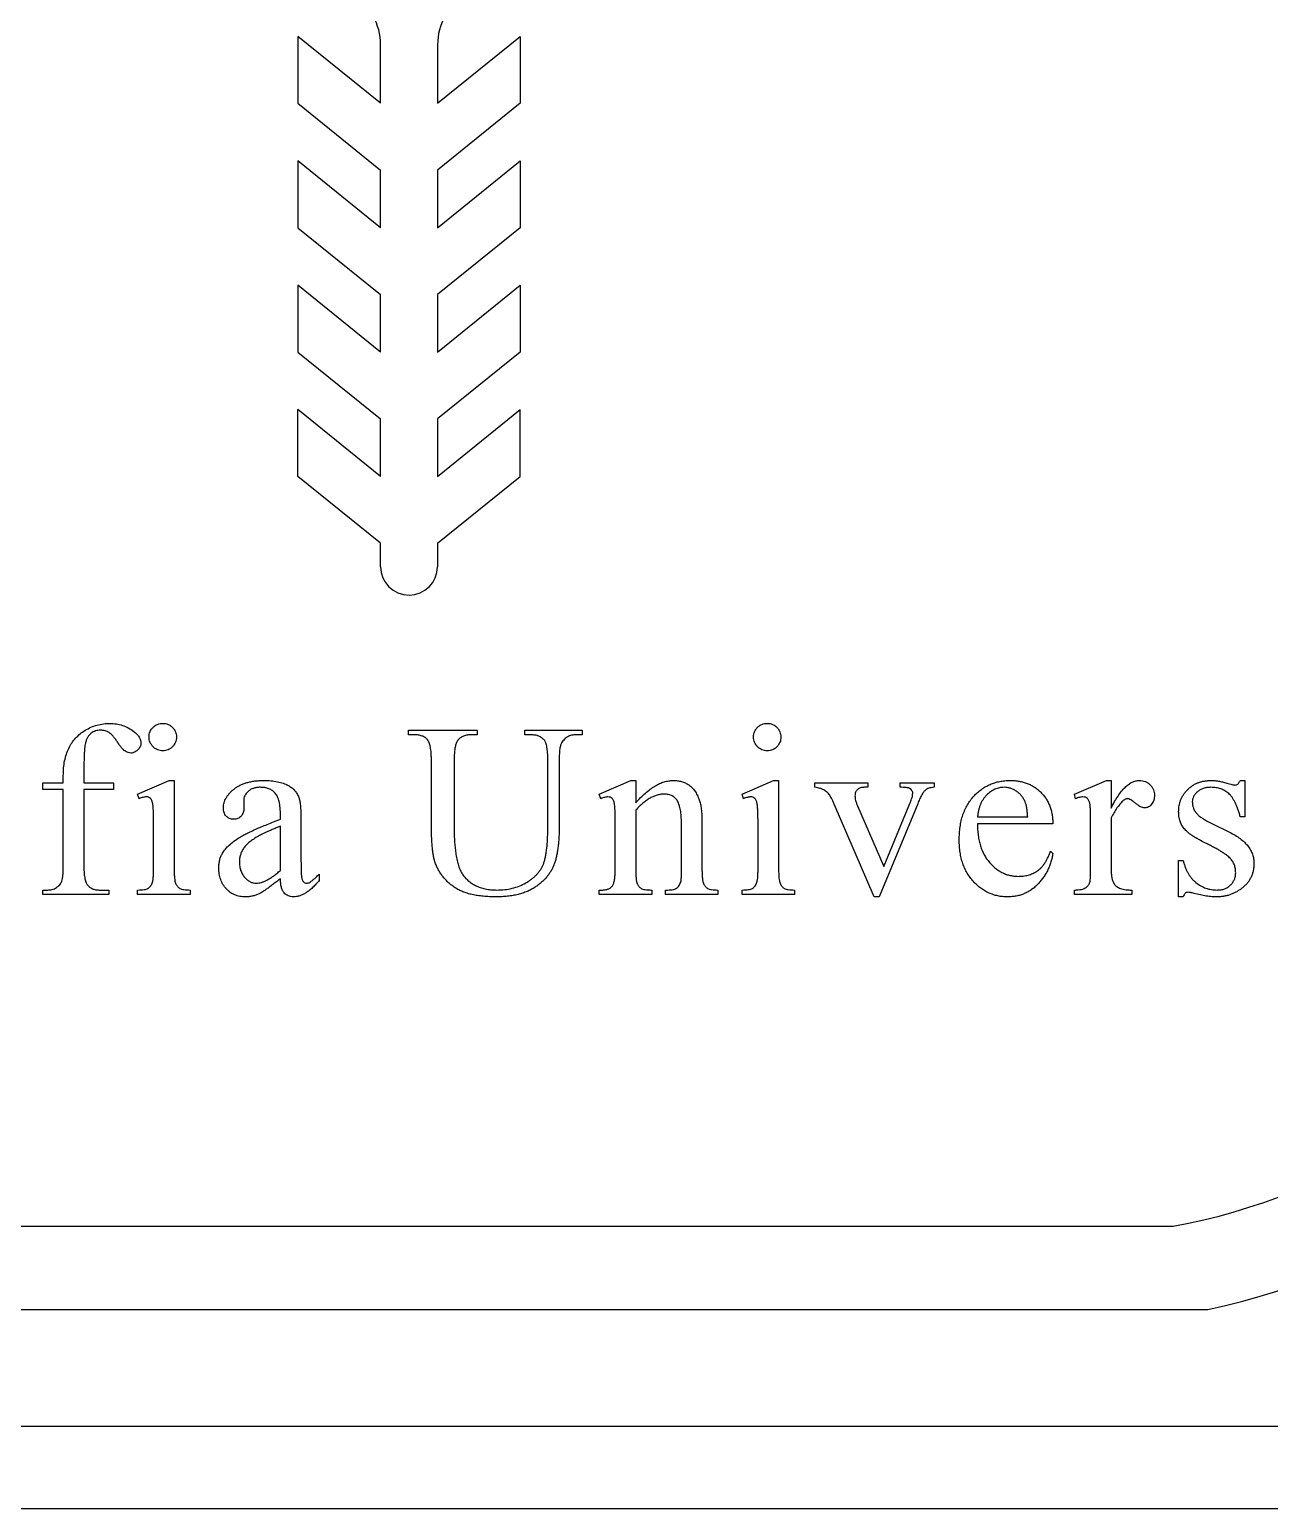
# Model space of a CAD drawing. Header units: millimetres. Extents: x -130 to 450, y -100 to 100.
# Drawn here: x -57.3 to 18.2, y -100 to -10 of the extents above; entities that cross this region are included whole.
import ezdxf

# ---------------------------------------------------------------- set-up
doc = ezdxf.new("R2010")
doc.units = ezdxf.units.MM

msp = doc.modelspace()

# ---------------------------------------------------------------- linework, layer by layer
at = {"color": 7, "linetype": 'Continuous', "lineweight": 25}
for p, q in [((-35.902, -14.509), (-40.94, -10.439)), ((-40.94, -10.439), (-40.94, -14.507)), ((-32.437, -14.509), (-27.4, -10.439)), ((-27.4, -10.439), (-27.4, -14.507)), ((-35.902, -14.509), (-35.902, -10.944)), ((-32.437, -10.944), (-32.437, -14.509)), ((-40.94, -14.507), (-35.902, -18.577)), ((-27.4, -14.507), (-32.437, -18.577)), ((-35.902, -22.077), (-40.94, -18.007)), ((-40.94, -18.007), (-40.94, -22.076)), ((-35.902, -22.077), (-35.902, -18.577)), ((-32.437, -22.077), (-27.4, -18.007)), ((-32.437, -18.577), (-32.437, -22.077)), ((-27.4, -18.007), (-27.4, -22.076)), ((-40.94, -22.076), (-35.902, -26.145)), ((-27.4, -22.076), (-32.437, -26.145)), ((-35.902, -29.645), (-40.94, -25.576)), ((-40.94, -25.576), (-40.94, -29.644)), ((-32.437, -29.645), (-27.4, -25.576)), ((-27.4, -25.576), (-27.4, -29.644)), ((-35.902, -29.645), (-35.902, -26.145)), ((-32.437, -26.145), (-32.437, -29.645)), ((-40.94, -29.644), (-35.902, -33.713)), ((-27.4, -29.644), (-32.437, -33.713)), ((-35.902, -37.213), (-40.94, -33.144)), ((-40.94, -37.212), (-40.94, -33.144)), ((-32.437, -37.213), (-27.4, -33.144)), ((-27.4, -37.212), (-27.4, -33.144)), ((-35.902, -37.213), (-35.902, -33.713)), ((-32.437, -33.713), (-32.437, -37.213)), ((-35.902, -41.281), (-40.94, -37.212)), ((-32.437, -41.281), (-27.4, -37.212)), ((-35.902, -42.703), (-35.902, -41.281)), ((-32.437, -41.281), (-32.437, -42.703)), ((-34.2, -52.653), (-30.034, -52.653)), ((-34.2, -52.931), (-34.2, -52.653)), ((-33.84, -52.931), (-34.2, -52.931)), ((-30.034, -52.931), (-30.4, -52.931)), ((-30.034, -52.653), (-30.034, -52.931)), ((-27.117, -52.653), (-23.645, -52.653)), ((-27.117, -52.931), (-27.117, -52.653)), ((-26.755, -52.931), (-27.117, -52.931)), ((-23.645, -52.931), (-24.007, -52.931)), ((-23.645, -52.653), (-23.645, -52.931)), ((-32.811, -58.306), (-32.811, -54.458)), ((-31.423, -54.458), (-31.423, -58.864)), ((-25.728, -58.551), (-25.728, -54.458)), ((-25.034, -54.458), (-25.034, -58.48)), ((-55.214, -55.847), (-55.214, -55.418)), ((-53.964, -55.359), (-53.964, -55.847)), ((-50.69, -56.542), (-48.773, -55.708)), ((-48.773, -55.708), (-48.467, -55.708)), ((-48.467, -55.708), (-48.467, -61.125)), ((-22.593, -56.542), (-20.67, -55.708)), ((-20.67, -55.708), (-20.371, -55.708)), ((-20.371, -55.708), (-20.371, -57.071)), ((-13.902, -56.542), (-11.986, -55.708)), ((-11.986, -55.708), (-11.68, -55.708)), ((-11.68, -55.708), (-11.68, -61.125)), ((6.337, -56.542), (8.267, -55.708)), ((8.267, -55.708), (8.56, -55.708)), ((8.56, -55.708), (8.56, -57.39)), ((16.417, -55.708), (16.695, -55.708)), ((16.695, -55.708), (16.695, -57.931)), ((-56.464, -55.847), (-55.214, -55.847)), ((-56.464, -56.264), (-56.464, -55.847)), ((-55.214, -56.264), (-56.464, -56.264)), ((-55.214, -60.847), (-55.214, -56.264)), ((-53.964, -55.847), (-52.158, -55.847)), ((-53.964, -56.264), (-53.964, -60.847)), ((-52.158, -56.264), (-53.964, -56.264)), ((-52.158, -55.847), (-52.158, -56.264)), ((-50.601, -56.82), (-50.69, -56.542)), ((-22.497, -56.82), (-22.593, -56.542)), ((-13.813, -56.82), (-13.902, -56.542)), ((-9.473, -55.847), (-6.24, -55.847)), ((-9.473, -56.125), (-9.473, -55.847)), ((-6.24, -56.125), (-6.444, -56.125)), ((-6.24, -55.847), (-6.24, -56.125)), ((-4.284, -55.847), (-2.221, -55.847)), ((-4.284, -56.125), (-4.284, -55.847)), ((-2.221, -55.847), (-2.221, -56.125)), ((6.4, -56.82), (6.337, -56.542)), ((-44.236, -56.943), (-44.221, -57.369)), ((-20.371, -57.51), (-20.371, -61.125)), ((-5.871, -62.792), (-8.301, -57.152)), ((-6.878, -57.247), (-5.28, -60.951)), ((-3.21, -57.126), (-5.565, -62.792)), ((-5.28, -60.951), (-3.683, -57.108)), ((-41.999, -58.07), (-41.999, -57.816)), ((-40.749, -58.059), (-40.749, -60.387)), ((-17.593, -61.125), (-17.593, -58.321)), ((-16.343, -58.247), (-16.343, -61.125)), ((0.424, -57.931), (3.48, -57.931)), ((5.008, -58.347), (0.424, -58.347)), ((8.56, -57.989), (8.56, -61.125)), ((14.692, -58.336), (15.762, -58.857)), ((16.695, -57.931), (16.417, -57.931)), ((-49.717, -61.125), (-49.717, -58.486)), ((-41.999, -61.186), (-41.999, -58.486)), ((-21.621, -61.125), (-21.621, -58.486)), ((-12.93, -61.125), (-12.93, -58.486)), ((7.31, -61.125), (7.31, -58.486)), ((4.869, -60.014), (5.008, -60.153)), ((12.667, -60.57), (12.945, -60.57)), ((12.667, -62.792), (12.667, -60.57)), ((-39.638, -61.403), (-39.638, -61.791)), ((-56.464, -62.375), (-56.166, -62.375)), ((-56.464, -62.653), (-56.464, -62.375)), ((-52.436, -62.653), (-56.464, -62.653)), ((-53.039, -62.375), (-52.436, -62.375)), ((-52.436, -62.375), (-52.436, -62.653)), ((-50.69, -62.653), (-50.69, -62.375)), ((-47.495, -62.653), (-50.69, -62.653)), ((-47.495, -62.375), (-47.495, -62.653)), ((-22.593, -62.375), (-22.454, -62.375)), ((-22.593, -62.653), (-22.593, -62.375)), ((-19.398, -62.653), (-22.593, -62.653)), ((-19.398, -62.375), (-19.398, -62.653)), ((-18.565, -62.375), (-18.439, -62.375)), ((-18.565, -62.653), (-18.565, -62.375)), ((-15.371, -62.653), (-18.565, -62.653)), ((-15.371, -62.375), (-15.371, -62.653)), ((-13.902, -62.653), (-13.902, -62.375)), ((-10.707, -62.653), (-13.902, -62.653)), ((-10.707, -62.375), (-10.707, -62.653)), ((-5.565, -62.792), (-5.871, -62.792)), ((6.337, -62.653), (6.337, -62.375)), ((9.81, -62.653), (6.337, -62.653)), ((9.81, -62.375), (9.81, -62.653)), ((12.945, -62.792), (12.667, -62.792)), ((-78.462, -82.831), (12.328, -82.831)), ((-76.345, -87.887), (14.446, -87.887)), ((-90, -95), (410, -95)), ((-90, -100), (410, -100))]:
    msp.add_line(p, q, dxfattribs=at)
for centre, radius, start, end in [((-39.402, -10.944), 3.5, 0, 58.97461), ((-28.937, -10.944), 3.5, 121.02539, 180), ((5.665, -46.254), 37.179, 280.32455, 13.5693), ((5.665, -46.254), 42.549, 281.90969, 11.83591), ((-34.17, -42.703), 1.732, 180, 0)]:
    msp.add_arc(centre, radius, start, end, dxfattribs=at)
for points, knots in [([(-55.214, -55.418), (-55.211, -55.26), (-55.205, -54.956), (-55.141, -54.52), (-55.039, -54.12), (-54.897, -53.755), (-54.707, -53.427), (-54.476, -53.132), (-54.2, -52.871), (-53.885, -52.647), (-53.538, -52.464), (-53.166, -52.331), (-52.771, -52.251), (-52.501, -52.241), (-52.364, -52.236)], [0, 0, 0, 0, 0.097979, 0.189595, 0.274393, 0.354983, 0.432594, 0.510026, 0.587885, 0.668751, 0.750274, 0.831754, 0.914565, 1, 1, 1, 1]), ([(-52.939, -52.653), (-52.995, -52.655), (-53.101, -52.658), (-53.254, -52.695), (-53.395, -52.75), (-53.522, -52.832), (-53.635, -52.935), (-53.73, -53.067), (-53.804, -53.223), (-53.857, -53.373), (-53.887, -53.522), (-53.908, -53.674), (-53.924, -53.863), (-53.94, -54.089), (-53.949, -54.354), (-53.959, -54.655), (-53.962, -54.994), (-53.963, -55.233), (-53.964, -55.359)], [0, 0, 0, 0, 0.050787, 0.098018, 0.144081, 0.189955, 0.236201, 0.284883, 0.337666, 0.395444, 0.430886, 0.478036, 0.536293, 0.605798, 0.687218, 0.779942, 0.883973, 1, 1, 1, 1]), ([(-52.427, -52.8), (-52.466, -52.777), (-52.542, -52.731), (-52.67, -52.688), (-52.802, -52.657), (-52.893, -52.654), (-52.939, -52.653)], [0, 0, 0, 0, 0.248112, 0.495866, 0.742445, 1, 1, 1, 1]), ([(-51.099, -54.042), (-51.159, -54.034), (-51.287, -54.018), (-51.442, -53.935), (-51.57, -53.828), (-51.679, -53.707), (-51.801, -53.552), (-51.924, -53.366), (-52.05, -53.18), (-52.179, -53.021), (-52.299, -52.892), (-52.387, -52.829), (-52.427, -52.8)], [0, 0, 0, 0, 0.095556, 0.206053, 0.275264, 0.362271, 0.467164, 0.592324, 0.718144, 0.827022, 0.921352, 1, 1, 1, 1]), ([(-52.364, -52.236), (-52.236, -52.242), (-51.98, -52.253), (-51.607, -52.348), (-51.25, -52.504), (-51.033, -52.65), (-50.923, -52.724)], [0, 0, 0, 0, 0.2490494, 0.4946743, 0.7427739, 1, 1, 1, 1]), ([(-50.923, -52.724), (-50.858, -52.777), (-50.735, -52.876), (-50.597, -53.056), (-50.506, -53.247), (-50.496, -53.381), (-50.492, -53.447)], [0, 0, 0, 0, 0.287119, 0.540647, 0.774331, 1, 1, 1, 1]), ([(-49.995, -53.065), (-49.993, -53.009), (-49.988, -52.9), (-49.938, -52.744), (-49.865, -52.6), (-49.757, -52.476), (-49.631, -52.369), (-49.485, -52.292), (-49.325, -52.244), (-49.214, -52.239), (-49.157, -52.236)], [0, 0, 0, 0, 0.127925, 0.248843, 0.370212, 0.495838, 0.622732, 0.746336, 0.870427, 1, 1, 1, 1]), ([(-49.157, -53.903), (-49.213, -53.9), (-49.323, -53.895), (-49.481, -53.848), (-49.624, -53.766), (-49.754, -53.662), (-49.859, -53.532), (-49.94, -53.389), (-49.987, -53.231), (-49.992, -53.121), (-49.995, -53.065)], [0, 0, 0, 0, 0.127533, 0.249661, 0.372222, 0.5, 0.627778, 0.750339, 0.872467, 1, 1, 1, 1]), ([(-49.157, -52.236), (-49.101, -52.239), (-48.992, -52.244), (-48.836, -52.293), (-48.693, -52.369), (-48.569, -52.477), (-48.461, -52.6), (-48.385, -52.744), (-48.336, -52.9), (-48.331, -53.009), (-48.328, -53.065)], [0, 0, 0, 0, 0.128798, 0.25054, 0.373518, 0.5, 0.626482, 0.74946, 0.871202, 1, 1, 1, 1]), ([(-48.328, -53.065), (-48.331, -53.121), (-48.337, -53.231), (-48.384, -53.388), (-48.462, -53.533), (-48.567, -53.66), (-48.693, -53.768), (-48.835, -53.847), (-48.992, -53.895), (-49.101, -53.9), (-49.157, -53.903)], [0, 0, 0, 0, 0.128162, 0.250892, 0.373264, 0.501672, 0.62753, 0.750696, 0.871838, 1, 1, 1, 1]), ([(-32.811, -54.458), (-32.812, -54.383), (-32.814, -54.24), (-32.824, -54.035), (-32.844, -53.85), (-32.868, -53.685), (-32.904, -53.541), (-32.944, -53.416), (-32.993, -53.311), (-33.07, -53.199), (-33.192, -53.087), (-33.377, -52.994), (-33.597, -52.938), (-33.756, -52.933), (-33.84, -52.931)], [0, 0, 0, 0, 0.105375, 0.200735, 0.287324, 0.365268, 0.434065, 0.494932, 0.548851, 0.595495, 0.685107, 0.777538, 0.882209, 1, 1, 1, 1]), ([(-30.4, -52.931), (-30.448, -52.932), (-30.54, -52.935), (-30.674, -52.951), (-30.796, -52.985), (-30.908, -53.027), (-31.009, -53.085), (-31.102, -53.151), (-31.18, -53.236), (-31.224, -53.298), (-31.247, -53.33)], [0, 0, 0, 0, 0.146385, 0.282697, 0.411149, 0.532526, 0.6496, 0.765261, 0.88124, 1, 1, 1, 1]), ([(-25.928, -53.263), (-25.978, -53.211), (-26.078, -53.108), (-26.275, -53.003), (-26.504, -52.942), (-26.668, -52.935), (-26.755, -52.931)], [0, 0, 0, 0, 0.232031, 0.466449, 0.718265, 1, 1, 1, 1]), ([(-24.007, -52.931), (-24.054, -52.931), (-24.144, -52.933), (-24.275, -52.959), (-24.399, -52.994), (-24.512, -53.051), (-24.62, -53.117), (-24.717, -53.203), (-24.808, -53.302), (-24.858, -53.378), (-24.884, -53.417)], [0, 0, 0, 0, 0.132285, 0.25823, 0.379062, 0.498189, 0.617905, 0.740853, 0.866544, 1, 1, 1, 1]), ([(-13.207, -53.065), (-13.205, -53.009), (-13.2, -52.9), (-13.151, -52.744), (-13.078, -52.6), (-12.969, -52.476), (-12.843, -52.369), (-12.697, -52.292), (-12.538, -52.244), (-12.427, -52.239), (-12.37, -52.236)], [0, 0, 0, 0, 0.127925, 0.248843, 0.370212, 0.495838, 0.622732, 0.746336, 0.870427, 1, 1, 1, 1]), ([(-12.37, -53.903), (-12.426, -53.9), (-12.535, -53.895), (-12.694, -53.848), (-12.836, -53.766), (-12.967, -53.662), (-13.071, -53.532), (-13.152, -53.389), (-13.199, -53.231), (-13.205, -53.121), (-13.207, -53.065)], [0, 0, 0, 0, 0.127533, 0.2496606, 0.3722219, 0.5, 0.6277781, 0.7503394, 0.872467, 1, 1, 1, 1]), ([(-12.37, -52.236), (-12.314, -52.239), (-12.205, -52.244), (-12.048, -52.293), (-11.905, -52.369), (-11.781, -52.477), (-11.673, -52.6), (-11.597, -52.744), (-11.549, -52.9), (-11.543, -53.009), (-11.541, -53.065)], [0, 0, 0, 0, 0.128798, 0.25054, 0.373518, 0.5, 0.626482, 0.74946, 0.871202, 1, 1, 1, 1]), ([(-11.541, -53.065), (-11.544, -53.121), (-11.549, -53.231), (-11.596, -53.388), (-11.675, -53.533), (-11.78, -53.66), (-11.906, -53.768), (-12.048, -53.847), (-12.205, -53.895), (-12.314, -53.9), (-12.37, -53.903)], [0, 0, 0, 0, 0.128162, 0.250892, 0.373264, 0.501672, 0.62753, 0.750696, 0.871838, 1, 1, 1, 1]), ([(-50.492, -53.447), (-50.494, -53.483), (-50.5, -53.554), (-50.537, -53.66), (-50.6, -53.761), (-50.682, -53.855), (-50.777, -53.937), (-50.881, -53.996), (-50.989, -54.036), (-51.063, -54.04), (-51.099, -54.042)], [0, 0, 0, 0, 0.115441, 0.231543, 0.357473, 0.496724, 0.634456, 0.761209, 0.882494, 1, 1, 1, 1]), ([(-31.247, -53.33), (-31.261, -53.355), (-31.293, -53.409), (-31.326, -53.507), (-31.355, -53.621), (-31.382, -53.753), (-31.4, -53.903), (-31.413, -54.072), (-31.422, -54.259), (-31.422, -54.39), (-31.423, -54.458)], [0, 0, 0, 0, 0.0749206, 0.1629992, 0.2661261, 0.3812374, 0.5140099, 0.6593063, 0.82127, 1, 1, 1, 1]), ([(-25.728, -54.458), (-25.728, -54.382), (-25.728, -54.238), (-25.74, -54.033), (-25.754, -53.85), (-25.775, -53.689), (-25.803, -53.55), (-25.837, -53.434), (-25.874, -53.337), (-25.911, -53.286), (-25.928, -53.263)], [0, 0, 0, 0, 0.185513, 0.351819, 0.502499, 0.634424, 0.748072, 0.847574, 0.92993, 1, 1, 1, 1]), ([(-24.884, -53.417), (-24.896, -53.438), (-24.923, -53.486), (-24.952, -53.571), (-24.977, -53.673), (-25, -53.794), (-25.012, -53.935), (-25.027, -54.093), (-25.032, -54.27), (-25.033, -54.393), (-25.034, -54.458)], [0, 0, 0, 0, 0.069454, 0.154101, 0.253191, 0.367386, 0.500934, 0.65056, 0.816139, 1, 1, 1, 1]), ([(-45.471, -57.369), (-45.469, -57.317), (-45.464, -57.215), (-45.432, -57.063), (-45.383, -56.914), (-45.309, -56.77), (-45.217, -56.629), (-45.106, -56.489), (-44.973, -56.355), (-44.821, -56.225), (-44.651, -56.104), (-44.464, -55.997), (-44.259, -55.908), (-44.039, -55.835), (-43.802, -55.778), (-43.549, -55.737), (-43.279, -55.714), (-43.094, -55.71), (-42.999, -55.708)], [0, 0, 0, 0, 0.0469594, 0.0934109, 0.1407719, 0.1894562, 0.2405146, 0.2945068, 0.3518913, 0.4127187, 0.4766072, 0.5419107, 0.6089672, 0.6799036, 0.7531941, 0.831398, 0.9135303, 1, 1, 1, 1]), ([(-42.999, -55.708), (-42.856, -55.712), (-42.581, -55.719), (-42.189, -55.775), (-41.835, -55.867), (-41.625, -55.966), (-41.523, -56.014)], [0, 0, 0, 0, 0.282762, 0.542219, 0.778952, 1, 1, 1, 1]), ([(-20.371, -57.071), (-20.274, -56.964), (-20.087, -56.756), (-19.793, -56.477), (-19.503, -56.242), (-19.217, -56.048), (-18.934, -55.896), (-18.653, -55.789), (-18.374, -55.722), (-18.189, -55.713), (-18.098, -55.708)], [0, 0, 0, 0, 0.159311, 0.307304, 0.444215, 0.569757, 0.686838, 0.796613, 0.900243, 1, 1, 1, 1]), ([(-18.098, -55.708), (-18.008, -55.711), (-17.834, -55.717), (-17.583, -55.772), (-17.35, -55.855), (-17.137, -55.98), (-16.943, -56.142), (-16.773, -56.352), (-16.622, -56.604), (-16.545, -56.794), (-16.506, -56.893)], [0, 0, 0, 0, 0.1262363, 0.2445901, 0.3593354, 0.4722446, 0.5890536, 0.7131459, 0.8493932, 1, 1, 1, 1]), ([(-0.687, -59.337), (-0.685, -59.198), (-0.681, -58.927), (-0.635, -58.534), (-0.571, -58.162), (-0.471, -57.817), (-0.349, -57.492), (-0.194, -57.193), (-0.015, -56.915), (0.194, -56.666), (0.42, -56.44), (0.665, -56.246), (0.923, -56.079), (1.194, -55.942), (1.481, -55.837), (1.782, -55.764), (2.097, -55.717), (2.311, -55.711), (2.421, -55.708)], [0, 0, 0, 0, 0.0775683, 0.1511017, 0.2208805, 0.2876072, 0.3516494, 0.4143171, 0.4750222, 0.535824, 0.595501, 0.6532676, 0.7099442, 0.7664682, 0.8228058, 0.8801972, 0.9389601, 1, 1, 1, 1]), ([(2.421, -55.708), (2.514, -55.71), (2.695, -55.714), (2.96, -55.75), (3.212, -55.806), (3.452, -55.884), (3.68, -55.985), (3.894, -56.108), (4.096, -56.256), (4.283, -56.424), (4.455, -56.609), (4.604, -56.813), (4.727, -57.033), (4.83, -57.267), (4.911, -57.516), (4.966, -57.78), (5.002, -58.058), (5.006, -58.25), (5.008, -58.347)], [0, 0, 0, 0, 0.06686, 0.130565, 0.192612, 0.253023, 0.312378, 0.372003, 0.431406, 0.492393, 0.553344, 0.613477, 0.674008, 0.735007, 0.797564, 0.862161, 0.929489, 1, 1, 1, 1]), ([(8.56, -57.39), (8.628, -57.258), (8.758, -57.006), (8.969, -56.663), (9.181, -56.373), (9.393, -56.133), (9.609, -55.945), (9.827, -55.809), (10.051, -55.725), (10.202, -55.714), (10.276, -55.708)], [0, 0, 0, 0, 0.177924, 0.337137, 0.479664, 0.60612, 0.718691, 0.819748, 0.912252, 1, 1, 1, 1]), ([(10.276, -55.708), (10.34, -55.712), (10.464, -55.718), (10.643, -55.769), (10.802, -55.858), (10.939, -55.978), (11.054, -56.118), (11.138, -56.273), (11.188, -56.441), (11.195, -56.557), (11.199, -56.616)], [0, 0, 0, 0, 0.133417, 0.2591, 0.38346, 0.510873, 0.637504, 0.759093, 0.877105, 1, 1, 1, 1]), ([(12.667, -57.612), (12.669, -57.545), (12.672, -57.415), (12.699, -57.224), (12.742, -57.041), (12.803, -56.866), (12.882, -56.7), (12.977, -56.542), (13.092, -56.393), (13.221, -56.253), (13.363, -56.125), (13.519, -56.014), (13.683, -55.917), (13.861, -55.843), (14.046, -55.78), (14.243, -55.741), (14.449, -55.713), (14.59, -55.71), (14.662, -55.708)], [0, 0, 0, 0, 0.064726, 0.126455, 0.187147, 0.246722, 0.30583, 0.36574, 0.425909, 0.488085, 0.550308, 0.611753, 0.673478, 0.735499, 0.798401, 0.863055, 0.930358, 1, 1, 1, 1]), ([(14.662, -55.708), (14.73, -55.711), (14.873, -55.716), (15.098, -55.749), (15.343, -55.8), (15.511, -55.85), (15.599, -55.876)], [0, 0, 0, 0, 0.213817, 0.4499265, 0.7123243, 1, 1, 1, 1]), ([(16.087, -55.986), (16.122, -55.984), (16.184, -55.981), (16.277, -55.937), (16.351, -55.839), (16.392, -55.758), (16.417, -55.708)], [0, 0, 0, 0, 0.222283, 0.404824, 0.640935, 1, 1, 1, 1]), ([(-43.961, -56.375), (-44.003, -56.416), (-44.084, -56.494), (-44.171, -56.636), (-44.226, -56.786), (-44.233, -56.891), (-44.236, -56.943)], [0, 0, 0, 0, 0.271156, 0.518143, 0.758518, 1, 1, 1, 1]), ([(-43.234, -56.125), (-43.306, -56.127), (-43.445, -56.132), (-43.642, -56.182), (-43.818, -56.258), (-43.914, -56.336), (-43.961, -56.375)], [0, 0, 0, 0, 0.27666, 0.529678, 0.769277, 1, 1, 1, 1]), ([(-41.999, -57.816), (-41.999, -57.738), (-42.001, -57.589), (-42.015, -57.374), (-42.043, -57.179), (-42.072, -57.002), (-42.119, -56.846), (-42.172, -56.707), (-42.237, -56.587), (-42.336, -56.453), (-42.487, -56.319), (-42.704, -56.203), (-42.958, -56.135), (-43.138, -56.129), (-43.234, -56.125)], [0, 0, 0, 0, 0.096353, 0.185709, 0.267457, 0.341625, 0.40915, 0.470174, 0.526581, 0.578081, 0.676256, 0.775346, 0.881712, 1, 1, 1, 1]), ([(-41.523, -56.014), (-41.454, -56.056), (-41.315, -56.139), (-41.137, -56.308), (-40.989, -56.511), (-40.918, -56.663), (-40.881, -56.741)], [0, 0, 0, 0, 0.245793, 0.489424, 0.739063, 1, 1, 1, 1]), ([(-18.634, -56.542), (-18.707, -56.545), (-18.854, -56.551), (-19.073, -56.599), (-19.29, -56.676), (-19.51, -56.781), (-19.727, -56.919), (-19.943, -57.088), (-20.162, -57.284), (-20.299, -57.432), (-20.371, -57.51)], [0, 0, 0, 0, 0.106278, 0.214608, 0.326933, 0.444532, 0.569835, 0.703641, 0.846274, 1, 1, 1, 1]), ([(-17.593, -58.321), (-17.594, -58.246), (-17.595, -58.101), (-17.606, -57.891), (-17.623, -57.696), (-17.648, -57.519), (-17.683, -57.357), (-17.725, -57.212), (-17.771, -57.081), (-17.828, -56.966), (-17.893, -56.865), (-17.969, -56.778), (-18.055, -56.705), (-18.151, -56.645), (-18.257, -56.597), (-18.374, -56.565), (-18.501, -56.545), (-18.589, -56.543), (-18.634, -56.542)], [0, 0, 0, 0, 0.096201, 0.18603, 0.268673, 0.345318, 0.415338, 0.479746, 0.538849, 0.592617, 0.643408, 0.691259, 0.739811, 0.786769, 0.836444, 0.887386, 0.941669, 1, 1, 1, 1]), ([(-8.983, -56.255), (-9.008, -56.243), (-9.067, -56.214), (-9.176, -56.186), (-9.314, -56.151), (-9.417, -56.134), (-9.473, -56.125)], [0, 0, 0, 0, 0.163975, 0.3864, 0.66234, 1, 1, 1, 1]), ([(-8.301, -57.152), (-8.328, -57.087), (-8.377, -56.967), (-8.451, -56.801), (-8.529, -56.668), (-8.627, -56.526), (-8.773, -56.381), (-8.911, -56.298), (-8.983, -56.255)], [0, 0, 0, 0, 0.181184, 0.336765, 0.471535, 0.582109, 0.78415, 1, 1, 1, 1]), ([(-6.444, -56.125), (-6.489, -56.127), (-6.574, -56.129), (-6.694, -56.155), (-6.797, -56.201), (-6.884, -56.262), (-6.95, -56.34), (-6.999, -56.429), (-7.028, -56.531), (-7.03, -56.602), (-7.032, -56.639)], [0, 0, 0, 0, 0.152411, 0.288111, 0.414394, 0.53217, 0.645254, 0.757242, 0.874506, 1, 1, 1, 1]), ([(-7.032, -56.639), (-7.03, -56.684), (-7.027, -56.779), (-6.993, -56.925), (-6.946, -57.084), (-6.901, -57.191), (-6.878, -57.247)], [0, 0, 0, 0, 0.213682, 0.449095, 0.711321, 1, 1, 1, 1]), ([(-3.575, -56.316), (-3.603, -56.283), (-3.659, -56.217), (-3.763, -56.167), (-3.867, -56.146), (-3.977, -56.134), (-4.12, -56.125), (-4.226, -56.125), (-4.284, -56.125)], [0, 0, 0, 0, 0.170469, 0.33535, 0.439938, 0.585573, 0.770264, 1, 1, 1, 1]), ([(-3.683, -57.108), (-3.658, -57.044), (-3.611, -56.926), (-3.558, -56.758), (-3.525, -56.614), (-3.519, -56.525), (-3.516, -56.485)], [0, 0, 0, 0, 0.319043, 0.589129, 0.815061, 1, 1, 1, 1]), ([(-3.516, -56.485), (-3.518, -56.452), (-3.522, -56.39), (-3.558, -56.34), (-3.575, -56.316)], [0, 0, 0, 0, 0.5304, 1, 1, 1, 1]), ([(-2.748, -56.299), (-2.791, -56.346), (-2.885, -56.447), (-3, -56.638), (-3.113, -56.865), (-3.176, -57.035), (-3.21, -57.126)], [0, 0, 0, 0, 0.201485, 0.430447, 0.696853, 1, 1, 1, 1]), ([(-2.221, -56.125), (-2.279, -56.132), (-2.388, -56.145), (-2.538, -56.177), (-2.658, -56.228), (-2.72, -56.276), (-2.748, -56.299)], [0, 0, 0, 0, 0.314277, 0.582854, 0.810048, 1, 1, 1, 1]), ([(2.045, -56.125), (1.948, -56.131), (1.754, -56.143), (1.472, -56.236), (1.21, -56.392), (1.007, -56.562), (0.863, -56.727), (0.762, -56.864), (0.675, -57.013), (0.599, -57.174), (0.536, -57.347), (0.487, -57.531), (0.447, -57.727), (0.432, -57.862), (0.424, -57.931)], [0, 0, 0, 0, 0.109558, 0.218079, 0.329936, 0.450508, 0.513312, 0.576744, 0.640897, 0.707463, 0.775895, 0.8475, 0.922135, 1, 1, 1, 1]), ([(3.328, -57.013), (3.295, -56.947), (3.231, -56.817), (3.111, -56.638), (2.959, -56.489), (2.794, -56.358), (2.615, -56.254), (2.429, -56.18), (2.239, -56.134), (2.11, -56.128), (2.045, -56.125)], [0, 0, 0, 0, 0.1336848, 0.2633408, 0.3908939, 0.5194218, 0.6456634, 0.7662008, 0.8824553, 1, 1, 1, 1]), ([(11.199, -56.616), (11.197, -56.667), (11.193, -56.767), (11.16, -56.911), (11.102, -57.04), (11.028, -57.157), (10.937, -57.252), (10.836, -57.324), (10.724, -57.368), (10.646, -57.373), (10.606, -57.375)], [0, 0, 0, 0, 0.144845, 0.280598, 0.411806, 0.542762, 0.666548, 0.780582, 0.889432, 1, 1, 1, 1]), ([(14.625, -56.125), (14.544, -56.128), (14.39, -56.134), (14.17, -56.185), (13.973, -56.269), (13.808, -56.39), (13.673, -56.527), (13.576, -56.677), (13.512, -56.834), (13.504, -56.943), (13.5, -56.997)], [0, 0, 0, 0, 0.153432, 0.293557, 0.427524, 0.557983, 0.680834, 0.792499, 0.897225, 1, 1, 1, 1]), ([(16.417, -57.931), (16.394, -57.847), (16.349, -57.685), (16.276, -57.453), (16.193, -57.244), (16.11, -57.053), (16.017, -56.886), (15.926, -56.736), (15.823, -56.611), (15.684, -56.471), (15.491, -56.329), (15.227, -56.212), (14.935, -56.137), (14.731, -56.129), (14.625, -56.125)], [0, 0, 0, 0, 0.093817, 0.180413, 0.261454, 0.33562, 0.40385, 0.466437, 0.524509, 0.577315, 0.678604, 0.78026, 0.886104, 1, 1, 1, 1]), ([(15.599, -55.876), (15.655, -55.892), (15.756, -55.922), (15.894, -55.955), (16, -55.981), (16.062, -55.985), (16.087, -55.986)], [0, 0, 0, 0, 0.346388, 0.631737, 0.848054, 1, 1, 1, 1]), ([(-50.171, -56.709), (-50.202, -56.71), (-50.268, -56.713), (-50.371, -56.737), (-50.484, -56.771), (-50.56, -56.803), (-50.601, -56.82)], [0, 0, 0, 0, 0.209521, 0.443091, 0.707545, 1, 1, 1, 1]), ([(-49.774, -57.117), (-49.782, -57.082), (-49.797, -57.016), (-49.829, -56.928), (-49.865, -56.855), (-49.926, -56.783), (-50.027, -56.717), (-50.121, -56.712), (-50.171, -56.709)], [0, 0, 0, 0, 0.170629, 0.321188, 0.446151, 0.558747, 0.766382, 1, 1, 1, 1]), ([(-49.717, -58.486), (-49.717, -58.402), (-49.716, -58.242), (-49.722, -58.012), (-49.726, -57.806), (-49.729, -57.623), (-49.738, -57.463), (-49.749, -57.327), (-49.759, -57.213), (-49.769, -57.146), (-49.774, -57.117)], [0, 0, 0, 0, 0.183531, 0.35127, 0.501609, 0.634548, 0.751799, 0.851789, 0.93444, 1, 1, 1, 1]), ([(-44.85, -58.07), (-44.894, -58.068), (-44.979, -58.065), (-45.098, -58.025), (-45.208, -57.969), (-45.301, -57.885), (-45.379, -57.782), (-45.432, -57.658), (-45.466, -57.519), (-45.469, -57.42), (-45.471, -57.369)], [0, 0, 0, 0, 0.124002, 0.240599, 0.354845, 0.473032, 0.593723, 0.72003, 0.853409, 1, 1, 1, 1]), ([(-44.221, -57.369), (-44.223, -57.422), (-44.226, -57.522), (-44.26, -57.664), (-44.313, -57.788), (-44.391, -57.889), (-44.484, -57.971), (-44.595, -58.028), (-44.718, -58.064), (-44.805, -58.068), (-44.85, -58.07)], [0, 0, 0, 0, 0.149124, 0.283091, 0.408076, 0.525876, 0.641487, 0.754537, 0.873233, 1, 1, 1, 1]), ([(-40.881, -56.741), (-40.871, -56.772), (-40.848, -56.838), (-40.819, -56.95), (-40.8, -57.084), (-40.779, -57.238), (-40.768, -57.413), (-40.756, -57.609), (-40.75, -57.827), (-40.749, -57.979), (-40.749, -58.059)], [0, 0, 0, 0, 0.072259, 0.158161, 0.260663, 0.377474, 0.508414, 0.657165, 0.820455, 1, 1, 1, 1]), ([(-22.074, -56.709), (-22.105, -56.71), (-22.171, -56.713), (-22.273, -56.737), (-22.383, -56.772), (-22.458, -56.803), (-22.497, -56.82)], [0, 0, 0, 0, 0.212452, 0.449288, 0.708036, 1, 1, 1, 1]), ([(-21.621, -58.486), (-21.62, -58.398), (-21.62, -58.231), (-21.622, -57.994), (-21.627, -57.785), (-21.629, -57.603), (-21.641, -57.448), (-21.644, -57.319), (-21.656, -57.219), (-21.669, -57.123), (-21.69, -57.028), (-21.725, -56.935), (-21.763, -56.858), (-21.825, -56.785), (-21.929, -56.72), (-22.024, -56.713), (-22.074, -56.709)], [0, 0, 0, 0, 0.132152, 0.250227, 0.354237, 0.445253, 0.523364, 0.587356, 0.637477, 0.674703, 0.73251, 0.782208, 0.82388, 0.859246, 0.925384, 1, 1, 1, 1]), ([(-16.506, -56.893), (-16.48, -56.976), (-16.422, -57.158), (-16.379, -57.47), (-16.348, -57.839), (-16.345, -58.105), (-16.343, -58.247)], [0, 0, 0, 0, 0.189566, 0.417492, 0.687761, 1, 1, 1, 1]), ([(-13.383, -56.709), (-13.414, -56.71), (-13.48, -56.713), (-13.583, -56.737), (-13.696, -56.771), (-13.773, -56.803), (-13.813, -56.82)], [0, 0, 0, 0, 0.209521, 0.4430908, 0.707545, 1, 1, 1, 1]), ([(-12.986, -57.117), (-12.994, -57.082), (-13.009, -57.016), (-13.041, -56.928), (-13.078, -56.855), (-13.138, -56.783), (-13.24, -56.717), (-13.334, -56.712), (-13.383, -56.709)], [0, 0, 0, 0, 0.170629, 0.321188, 0.446151, 0.558747, 0.766382, 1, 1, 1, 1]), ([(-12.93, -58.486), (-12.929, -58.402), (-12.928, -58.242), (-12.934, -58.012), (-12.938, -57.806), (-12.941, -57.623), (-12.95, -57.463), (-12.962, -57.327), (-12.971, -57.213), (-12.981, -57.146), (-12.986, -57.117)], [0, 0, 0, 0, 0.183531, 0.35127, 0.501609, 0.634548, 0.751799, 0.851789, 0.93444, 1, 1, 1, 1]), ([(3.48, -57.931), (3.473, -57.83), (3.46, -57.644), (3.429, -57.39), (3.388, -57.183), (3.346, -57.065), (3.328, -57.013)], [0, 0, 0, 0, 0.32401, 0.598113, 0.821434, 1, 1, 1, 1]), ([(6.843, -56.709), (6.773, -56.715), (6.62, -56.729), (6.477, -56.788), (6.4, -56.82)], [0, 0, 0, 0, 0.458333, 1, 1, 1, 1]), ([(7.31, -58.486), (7.31, -58.396), (7.31, -58.225), (7.308, -57.983), (7.303, -57.771), (7.299, -57.587), (7.296, -57.432), (7.287, -57.306), (7.278, -57.209), (7.268, -57.118), (7.248, -57.031), (7.213, -56.944), (7.172, -56.869), (7.103, -56.792), (6.994, -56.723), (6.894, -56.714), (6.843, -56.709)], [0, 0, 0, 0, 0.134681, 0.254282, 0.359894, 0.451503, 0.528032, 0.590672, 0.639348, 0.674095, 0.726104, 0.772521, 0.813549, 0.852472, 0.92454, 1, 1, 1, 1]), ([(9.261, -56.971), (9.202, -57.03), (9.076, -57.157), (8.904, -57.389), (8.729, -57.67), (8.618, -57.879), (8.56, -57.989)], [0, 0, 0, 0, 0.200292, 0.431028, 0.697281, 1, 1, 1, 1]), ([(9.556, -56.82), (9.532, -56.821), (9.483, -56.825), (9.41, -56.857), (9.333, -56.905), (9.286, -56.948), (9.261, -56.971)], [0, 0, 0, 0, 0.2059782, 0.4325182, 0.6965617, 1, 1, 1, 1]), ([(10.606, -57.375), (10.564, -57.371), (10.475, -57.363), (10.338, -57.304), (10.19, -57.217), (10.043, -57.098), (9.9, -56.982), (9.769, -56.892), (9.657, -56.834), (9.586, -56.824), (9.556, -56.82)], [0, 0, 0, 0, 0.1034257, 0.2228875, 0.3646471, 0.5299694, 0.692455, 0.8220295, 0.9249388, 1, 1, 1, 1]), ([(13.5, -56.997), (13.503, -57.064), (13.508, -57.193), (13.559, -57.378), (13.635, -57.552), (13.713, -57.651), (13.752, -57.701)], [0, 0, 0, 0, 0.259709, 0.506796, 0.751247, 1, 1, 1, 1]), ([(-45.527, -60.136), (-45.471, -60.05), (-45.351, -59.869), (-45.111, -59.626), (-44.819, -59.388), (-44.534, -59.201), (-44.272, -59.048), (-44.037, -58.928), (-43.773, -58.8), (-43.48, -58.663), (-43.152, -58.525), (-42.795, -58.378), (-42.408, -58.222), (-42.139, -58.122), (-41.999, -58.07)], [0, 0, 0, 0, 0.074195, 0.155834, 0.245647, 0.345453, 0.401621, 0.46516, 0.53547, 0.613752, 0.698929, 0.792138, 0.892228, 1, 1, 1, 1]), ([(-32.575, -60.73), (-32.595, -60.67), (-32.638, -60.541), (-32.683, -60.325), (-32.721, -60.075), (-32.756, -59.79), (-32.781, -59.469), (-32.798, -59.113), (-32.809, -58.721), (-32.811, -58.449), (-32.811, -58.306)], [0, 0, 0, 0, 0.077208, 0.167233, 0.270559, 0.38771, 0.519519, 0.665272, 0.825117, 1, 1, 1, 1]), ([(-25.034, -58.48), (-25.034, -58.601), (-25.035, -58.835), (-25.052, -59.176), (-25.072, -59.497), (-25.104, -59.797), (-25.148, -60.076), (-25.199, -60.334), (-25.26, -60.571), (-25.329, -60.791), (-25.413, -60.997), (-25.515, -61.192), (-25.635, -61.38), (-25.773, -61.561), (-25.929, -61.734), (-26.104, -61.899), (-26.295, -62.059), (-26.506, -62.207), (-26.733, -62.349), (-26.984, -62.467), (-27.253, -62.567), (-27.541, -62.648), (-27.849, -62.715), (-28.177, -62.758), (-28.525, -62.788), (-28.763, -62.79), (-28.886, -62.792)], [0, 0, 0, 0, 0.054124, 0.105055, 0.153127, 0.198113, 0.240098, 0.27944, 0.315911, 0.349937, 0.382495, 0.415399, 0.448482, 0.482251, 0.517131, 0.552891, 0.589945, 0.628522, 0.668373, 0.709685, 0.752242, 0.797069, 0.843787, 0.893193, 0.945216, 1, 1, 1, 1]), ([(0.424, -58.347), (0.425, -58.469), (0.427, -58.706), (0.463, -59.05), (0.519, -59.374), (0.596, -59.679), (0.701, -59.962), (0.827, -60.227), (0.976, -60.473), (1.096, -60.619), (1.156, -60.691)], [0, 0, 0, 0, 0.145298, 0.282607, 0.413383, 0.537531, 0.658161, 0.774179, 0.887919, 1, 1, 1, 1]), ([(13.01, -58.647), (12.957, -58.576), (12.85, -58.433), (12.746, -58.181), (12.678, -57.905), (12.671, -57.712), (12.667, -57.612)], [0, 0, 0, 0, 0.23872, 0.479093, 0.729972, 1, 1, 1, 1]), ([(13.752, -57.701), (13.801, -57.753), (13.908, -57.868), (14.121, -58.021), (14.384, -58.184), (14.585, -58.283), (14.692, -58.336)], [0, 0, 0, 0, 0.186798, 0.413337, 0.685502, 1, 1, 1, 1]), ([(-43.425, -59.144), (-43.515, -59.199), (-43.688, -59.304), (-43.915, -59.482), (-44.105, -59.661), (-44.252, -59.848), (-44.365, -60.04), (-44.439, -60.242), (-44.491, -60.451), (-44.496, -60.595), (-44.499, -60.667)], [0, 0, 0, 0, 0.162796, 0.308756, 0.441095, 0.560934, 0.672041, 0.781031, 0.889004, 1, 1, 1, 1]), ([(-41.999, -58.486), (-42.087, -58.524), (-42.255, -58.596), (-42.495, -58.697), (-42.709, -58.793), (-42.9, -58.879), (-43.066, -58.957), (-43.207, -59.027), (-43.324, -59.087), (-43.394, -59.126), (-43.425, -59.144)], [0, 0, 0, 0, 0.183212, 0.348466, 0.498132, 0.631673, 0.747849, 0.847937, 0.93197, 1, 1, 1, 1]), ([(-31.423, -58.864), (-31.421, -58.965), (-31.418, -59.176), (-31.399, -59.502), (-31.361, -59.851), (-31.32, -60.211), (-31.259, -60.561), (-31.172, -60.879), (-31.068, -61.159), (-30.935, -61.399), (-30.775, -61.608), (-30.586, -61.794), (-30.366, -61.959), (-30.119, -62.107), (-29.84, -62.231), (-29.527, -62.312), (-29.187, -62.367), (-28.95, -62.372), (-28.827, -62.375)], [0, 0, 0, 0, 0.060469, 0.125789, 0.195225, 0.269621, 0.342039, 0.407409, 0.46619, 0.51954, 0.570671, 0.622885, 0.677123, 0.734443, 0.794774, 0.85878, 0.926509, 1, 1, 1, 1]), ([(-28.827, -62.375), (-28.667, -62.371), (-28.355, -62.362), (-27.9, -62.276), (-27.469, -62.143), (-27.134, -61.984), (-26.886, -61.835), (-26.716, -61.714), (-26.559, -61.589), (-26.417, -61.454), (-26.293, -61.31), (-26.185, -61.159), (-26.087, -61.003), (-26.009, -60.834), (-25.939, -60.647), (-25.885, -60.433), (-25.834, -60.19), (-25.798, -59.918), (-25.763, -59.618), (-25.744, -59.289), (-25.73, -58.93), (-25.729, -58.681), (-25.728, -58.551)], [0, 0, 0, 0, 0.083846, 0.164311, 0.2429049, 0.3203592, 0.3586043, 0.3949246, 0.4301087, 0.4642928, 0.4974795, 0.5299069, 0.562018, 0.5940206, 0.6280944, 0.6666787, 0.71019, 0.7582497, 0.8110752, 0.8690442, 0.9318769, 1, 1, 1, 1]), ([(2.252, -62.792), (2.152, -62.789), (1.956, -62.783), (1.668, -62.739), (1.391, -62.664), (1.125, -62.562), (0.869, -62.431), (0.625, -62.269), (0.393, -62.076), (0.171, -61.859), (-0.029, -61.614), (-0.206, -61.348), (-0.357, -61.063), (-0.475, -60.756), (-0.572, -60.43), (-0.637, -60.083), (-0.681, -59.717), (-0.685, -59.466), (-0.687, -59.337)], [0, 0, 0, 0, 0.058687, 0.115803, 0.172049, 0.227982, 0.284234, 0.341663, 0.400932, 0.462343, 0.524953, 0.587602, 0.650945, 0.715295, 0.782171, 0.851475, 0.923806, 1, 1, 1, 1]), ([(16.139, -61.331), (16.136, -61.248), (16.129, -61.085), (16.067, -60.851), (15.963, -60.638), (15.841, -60.477), (15.716, -60.358), (15.602, -60.259), (15.458, -60.163), (15.299, -60.051), (15.111, -59.943), (14.903, -59.824), (14.67, -59.703), (14.42, -59.582), (14.17, -59.459), (13.938, -59.332), (13.727, -59.212), (13.54, -59.094), (13.372, -58.981), (13.231, -58.867), (13.109, -58.759), (13.042, -58.683), (13.01, -58.647)], [0, 0, 0, 0, 0.058059, 0.113241, 0.16704, 0.222004, 0.252258, 0.287252, 0.327332, 0.372283, 0.422607, 0.478046, 0.538831, 0.60501, 0.671412, 0.732671, 0.789045, 0.840157, 0.887206, 0.929103, 0.966515, 1, 1, 1, 1]), ([(15.762, -58.857), (15.88, -58.918), (16.105, -59.034), (16.409, -59.237), (16.668, -59.455), (16.882, -59.685), (17.048, -59.933), (17.164, -60.197), (17.237, -60.475), (17.246, -60.666), (17.25, -60.763)], [0, 0, 0, 0, 0.155236, 0.297104, 0.42831, 0.550193, 0.66524, 0.776519, 0.886794, 1, 1, 1, 1]), ([(-45.749, -61.012), (-45.747, -60.93), (-45.743, -60.771), (-45.696, -60.542), (-45.633, -60.327), (-45.562, -60.199), (-45.527, -60.136)], [0, 0, 0, 0, 0.2683979, 0.5219209, 0.7634551, 1, 1, 1, 1]), ([(5.008, -60.153), (4.993, -60.241), (4.964, -60.415), (4.898, -60.669), (4.814, -60.915), (4.708, -61.151), (4.587, -61.379), (4.449, -61.599), (4.288, -61.807), (4.115, -62.008), (3.926, -62.193), (3.719, -62.351), (3.506, -62.49), (3.276, -62.598), (3.038, -62.686), (2.786, -62.746), (2.523, -62.784), (2.343, -62.789), (2.252, -62.792)], [0, 0, 0, 0, 0.063993, 0.126841, 0.189042, 0.250539, 0.312459, 0.374675, 0.437429, 0.501601, 0.565263, 0.627192, 0.688251, 0.748295, 0.809198, 0.870785, 0.934364, 1, 1, 1, 1]), ([(2.89, -61.542), (2.997, -61.538), (3.206, -61.532), (3.508, -61.471), (3.79, -61.376), (4.007, -61.26), (4.17, -61.146), (4.284, -61.038), (4.396, -60.913), (4.502, -60.77), (4.602, -60.608), (4.697, -60.427), (4.788, -60.228), (4.841, -60.087), (4.869, -60.014)], [0, 0, 0, 0, 0.118882, 0.231624, 0.340146, 0.447395, 0.502572, 0.560444, 0.621768, 0.687675, 0.757535, 0.832855, 0.913941, 1, 1, 1, 1]), ([(-56.166, -62.375), (-56.119, -62.374), (-56.025, -62.371), (-55.888, -62.34), (-55.757, -62.296), (-55.636, -62.23), (-55.524, -62.151), (-55.431, -62.055), (-55.355, -61.947), (-55.297, -61.818), (-55.26, -61.652), (-55.23, -61.436), (-55.218, -61.161), (-55.215, -60.959), (-55.214, -60.847)], [0, 0, 0, 0, 0.069195, 0.135488, 0.202012, 0.268495, 0.334432, 0.398814, 0.461227, 0.524451, 0.602117, 0.70675, 0.83881, 1, 1, 1, 1]), ([(-53.964, -60.847), (-53.964, -60.923), (-53.964, -61.066), (-53.951, -61.271), (-53.939, -61.454), (-53.914, -61.615), (-53.887, -61.755), (-53.852, -61.873), (-53.814, -61.972), (-53.777, -62.026), (-53.76, -62.05)], [0, 0, 0, 0, 0.182718, 0.348093, 0.497928, 0.629361, 0.744094, 0.843039, 0.928854, 1, 1, 1, 1]), ([(-50.69, -62.375), (-50.619, -62.374), (-50.489, -62.371), (-50.313, -62.356), (-50.174, -62.327), (-50.066, -62.286), (-49.987, -62.224), (-49.917, -62.153), (-49.857, -62.066), (-49.804, -61.958), (-49.762, -61.816), (-49.737, -61.629), (-49.721, -61.394), (-49.719, -61.22), (-49.717, -61.125)], [0, 0, 0, 0, 0.112153, 0.205259, 0.279081, 0.336012, 0.385886, 0.43685, 0.492701, 0.552556, 0.626732, 0.725093, 0.850112, 1, 1, 1, 1]), ([(-48.467, -61.125), (-48.466, -61.221), (-48.463, -61.396), (-48.451, -61.632), (-48.424, -61.816), (-48.388, -61.957), (-48.334, -62.06), (-48.274, -62.146), (-48.202, -62.216), (-48.118, -62.279), (-48.008, -62.326), (-47.867, -62.353), (-47.692, -62.373), (-47.565, -62.374), (-47.495, -62.375)], [0, 0, 0, 0, 0.152269, 0.276145, 0.374566, 0.445945, 0.503789, 0.558741, 0.61054, 0.662966, 0.722935, 0.797921, 0.890066, 1, 1, 1, 1]), ([(-44.145, -62.792), (-44.202, -62.79), (-44.314, -62.786), (-44.479, -62.765), (-44.635, -62.725), (-44.783, -62.671), (-44.924, -62.603), (-45.057, -62.517), (-45.183, -62.418), (-45.3, -62.303), (-45.406, -62.176), (-45.497, -62.038), (-45.577, -61.891), (-45.638, -61.733), (-45.69, -61.566), (-45.723, -61.39), (-45.746, -61.205), (-45.748, -61.077), (-45.749, -61.012)], [0, 0, 0, 0, 0.0638294, 0.1248849, 0.1847722, 0.2432344, 0.3006175, 0.3590408, 0.4187756, 0.4798312, 0.5417182, 0.6028164, 0.6641911, 0.7275751, 0.7916489, 0.8582734, 0.9273357, 1, 1, 1, 1]), ([(-44.499, -60.667), (-44.495, -60.757), (-44.489, -60.929), (-44.428, -61.176), (-44.328, -61.399), (-44.191, -61.594), (-44.031, -61.754), (-43.853, -61.873), (-43.66, -61.944), (-43.528, -61.954), (-43.461, -61.958)], [0, 0, 0, 0, 0.146028, 0.28129, 0.413777, 0.543856, 0.66861, 0.783225, 0.891467, 1, 1, 1, 1]), ([(-40.749, -60.387), (-40.749, -60.465), (-40.749, -60.613), (-40.746, -60.823), (-40.745, -61.008), (-40.74, -61.17), (-40.737, -61.308), (-40.73, -61.423), (-40.724, -61.514), (-40.713, -61.601), (-40.695, -61.684), (-40.67, -61.768), (-40.638, -61.834), (-40.59, -61.899), (-40.51, -61.946), (-40.442, -61.954), (-40.408, -61.958)], [0, 0, 0, 0, 0.1353928, 0.2557485, 0.3635685, 0.4563715, 0.5366434, 0.6031926, 0.6559795, 0.6951644, 0.7541786, 0.8041357, 0.8461839, 0.8810386, 0.9412393, 1, 1, 1, 1]), ([(-28.886, -62.792), (-29.018, -62.79), (-29.275, -62.787), (-29.648, -62.761), (-29.997, -62.718), (-30.321, -62.658), (-30.621, -62.581), (-30.896, -62.482), (-31.147, -62.371), (-31.372, -62.239), (-31.578, -62.092), (-31.766, -61.933), (-31.941, -61.764), (-32.1, -61.58), (-32.244, -61.386), (-32.369, -61.177), (-32.484, -60.961), (-32.545, -60.807), (-32.575, -60.73)], [0, 0, 0, 0, 0.0874737, 0.1698696, 0.2469262, 0.3193773, 0.3875324, 0.4514707, 0.5117846, 0.5687491, 0.6239132, 0.6781862, 0.7315811, 0.7847639, 0.8380989, 0.8912902, 0.9451535, 1, 1, 1, 1]), ([(-22.454, -62.375), (-22.378, -62.373), (-22.239, -62.37), (-22.049, -62.319), (-21.896, -62.239), (-21.78, -62.116), (-21.705, -61.943), (-21.657, -61.721), (-21.625, -61.443), (-21.622, -61.237), (-21.621, -61.125)], [0, 0, 0, 0, 0.128855, 0.23771, 0.332326, 0.420651, 0.521845, 0.648975, 0.80829, 1, 1, 1, 1]), ([(-20.371, -61.125), (-20.37, -61.228), (-20.369, -61.411), (-20.357, -61.654), (-20.338, -61.833), (-20.31, -61.928), (-20.299, -61.965)], [0, 0, 0, 0, 0.364361, 0.649565, 0.861835, 1, 1, 1, 1]), ([(-17.619, -61.813), (-17.615, -61.785), (-17.604, -61.709), (-17.598, -61.566), (-17.594, -61.365), (-17.593, -61.212), (-17.593, -61.125)], [0, 0, 0, 0, 0.123853, 0.332131, 0.621994, 1, 1, 1, 1]), ([(-16.343, -61.125), (-16.342, -61.223), (-16.34, -61.401), (-16.323, -61.642), (-16.298, -61.834), (-16.261, -61.941), (-16.245, -61.987)], [0, 0, 0, 0, 0.336328, 0.613514, 0.832993, 1, 1, 1, 1]), ([(-13.902, -62.375), (-13.831, -62.374), (-13.701, -62.371), (-13.525, -62.356), (-13.386, -62.327), (-13.278, -62.286), (-13.199, -62.224), (-13.13, -62.153), (-13.069, -62.066), (-13.016, -61.958), (-12.974, -61.816), (-12.95, -61.629), (-12.933, -61.394), (-12.931, -61.22), (-12.93, -61.125)], [0, 0, 0, 0, 0.1121532, 0.2052587, 0.2790813, 0.3360118, 0.3858857, 0.4368496, 0.4927012, 0.552556, 0.6267323, 0.725093, 0.8501118, 1, 1, 1, 1]), ([(-11.68, -61.125), (-11.678, -61.221), (-11.675, -61.396), (-11.663, -61.632), (-11.636, -61.816), (-11.601, -61.957), (-11.546, -62.06), (-11.486, -62.146), (-11.414, -62.216), (-11.331, -62.279), (-11.22, -62.326), (-11.079, -62.353), (-10.905, -62.373), (-10.777, -62.374), (-10.707, -62.375)], [0, 0, 0, 0, 0.1522693, 0.2761445, 0.374566, 0.4459448, 0.5037892, 0.5587414, 0.6105397, 0.6629665, 0.7229347, 0.7979207, 0.8900656, 1, 1, 1, 1]), ([(1.156, -60.691), (1.217, -60.759), (1.337, -60.891), (1.536, -61.064), (1.741, -61.212), (1.955, -61.332), (2.176, -61.428), (2.407, -61.491), (2.646, -61.535), (2.808, -61.54), (2.89, -61.542)], [0, 0, 0, 0, 0.137734, 0.267997, 0.395079, 0.51732, 0.636725, 0.756557, 0.87691, 1, 1, 1, 1]), ([(7.275, -61.839), (7.28, -61.809), (7.295, -61.729), (7.302, -61.579), (7.309, -61.371), (7.309, -61.213), (7.31, -61.125)], [0, 0, 0, 0, 0.129102, 0.338861, 0.630079, 1, 1, 1, 1]), ([(8.56, -61.125), (8.561, -61.21), (8.563, -61.369), (8.592, -61.591), (8.633, -61.783), (8.684, -61.894), (8.707, -61.945)], [0, 0, 0, 0, 0.302196, 0.567625, 0.798654, 1, 1, 1, 1]), ([(12.945, -60.57), (12.963, -60.642), (12.997, -60.785), (13.068, -60.988), (13.144, -61.179), (13.24, -61.354), (13.34, -61.519), (13.457, -61.666), (13.583, -61.802), (13.763, -61.962), (14.01, -62.125), (14.325, -62.272), (14.66, -62.359), (14.89, -62.37), (15.007, -62.375)], [0, 0, 0, 0, 0.075316, 0.147696, 0.216327, 0.283173, 0.34769, 0.410534, 0.472419, 0.533861, 0.653139, 0.768603, 0.882988, 1, 1, 1, 1]), ([(17.25, -60.763), (17.248, -60.837), (17.244, -60.982), (17.211, -61.195), (17.157, -61.397), (17.08, -61.587), (16.983, -61.767), (16.864, -61.937), (16.722, -62.093), (16.56, -62.237), (16.386, -62.365), (16.204, -62.479), (16.018, -62.577), (15.826, -62.655), (15.63, -62.717), (15.428, -62.76), (15.221, -62.787), (15.081, -62.79), (15.011, -62.792)], [0, 0, 0, 0, 0.065906, 0.129889, 0.191415, 0.251935, 0.312867, 0.373562, 0.436162, 0.501065, 0.566119, 0.629329, 0.691969, 0.75333, 0.814158, 0.87555, 0.937346, 1, 1, 1, 1]), ([(-53.76, -62.05), (-53.714, -62.1), (-53.623, -62.2), (-53.446, -62.299), (-53.251, -62.367), (-53.112, -62.372), (-53.039, -62.375)], [0, 0, 0, 0, 0.249686, 0.490095, 0.736083, 1, 1, 1, 1]), ([(-43.461, -61.958), (-43.413, -61.955), (-43.312, -61.949), (-43.154, -61.912), (-42.988, -61.85), (-42.81, -61.765), (-42.623, -61.654), (-42.422, -61.522), (-42.213, -61.363), (-42.072, -61.246), (-41.999, -61.186)], [0, 0, 0, 0, 0.0867359, 0.1805795, 0.2862243, 0.403305, 0.5315733, 0.6739053, 0.8304394, 1, 1, 1, 1]), ([(-41.999, -61.687), (-42.081, -61.75), (-42.237, -61.87), (-42.461, -62.036), (-42.658, -62.186), (-42.834, -62.31), (-42.984, -62.416), (-43.111, -62.499), (-43.213, -62.565), (-43.275, -62.596), (-43.301, -62.609)], [0, 0, 0, 0, 0.194859, 0.369602, 0.523962, 0.659332, 0.773545, 0.869646, 0.944688, 1, 1, 1, 1]), ([(-41.207, -62.792), (-41.264, -62.789), (-41.375, -62.785), (-41.531, -62.734), (-41.669, -62.655), (-41.789, -62.543), (-41.884, -62.389), (-41.947, -62.192), (-41.992, -61.954), (-41.996, -61.781), (-41.999, -61.687)], [0, 0, 0, 0, 0.111552, 0.214757, 0.315597, 0.418081, 0.531244, 0.663802, 0.81829, 1, 1, 1, 1]), ([(-39.638, -61.791), (-39.705, -61.87), (-39.833, -62.022), (-40.035, -62.227), (-40.236, -62.4), (-40.433, -62.543), (-40.629, -62.652), (-40.822, -62.732), (-41.014, -62.783), (-41.143, -62.789), (-41.207, -62.792)], [0, 0, 0, 0, 0.16187, 0.311363, 0.448457, 0.574887, 0.691284, 0.798775, 0.901325, 1, 1, 1, 1]), ([(-40.408, -61.958), (-40.372, -61.956), (-40.303, -61.952), (-40.24, -61.924), (-40.211, -61.911)], [0, 0, 0, 0, 0.523442, 1, 1, 1, 1]), ([(-40.211, -61.911), (-40.18, -61.89), (-40.103, -61.837), (-39.981, -61.725), (-39.818, -61.581), (-39.702, -61.466), (-39.638, -61.403)], [0, 0, 0, 0, 0.146136, 0.36295, 0.645586, 1, 1, 1, 1]), ([(-20.299, -61.965), (-20.283, -61.999), (-20.253, -62.064), (-20.193, -62.149), (-20.128, -62.223), (-20.047, -62.284), (-19.938, -62.328), (-19.793, -62.356), (-19.609, -62.372), (-19.473, -62.374), (-19.398, -62.375)], [0, 0, 0, 0, 0.104309, 0.200514, 0.290968, 0.379398, 0.482994, 0.61785, 0.791008, 1, 1, 1, 1]), ([(-18.439, -62.375), (-18.375, -62.374), (-18.255, -62.371), (-18.091, -62.347), (-17.958, -62.302), (-17.851, -62.239), (-17.771, -62.154), (-17.706, -62.056), (-17.653, -61.941), (-17.631, -61.857), (-17.619, -61.813)], [0, 0, 0, 0, 0.175345, 0.324835, 0.44995, 0.55594, 0.657544, 0.76399, 0.87671, 1, 1, 1, 1]), ([(-16.245, -61.987), (-16.215, -62.043), (-16.155, -62.156), (-16.026, -62.267), (-15.888, -62.326), (-15.746, -62.353), (-15.57, -62.373), (-15.441, -62.374), (-15.371, -62.375)], [0, 0, 0, 0, 0.186247, 0.372458, 0.483365, 0.622047, 0.794567, 1, 1, 1, 1]), ([(7.041, -62.212), (7.068, -62.191), (7.123, -62.148), (7.188, -62.06), (7.241, -61.956), (7.263, -61.879), (7.275, -61.839)], [0, 0, 0, 0, 0.229114, 0.466405, 0.720911, 1, 1, 1, 1]), ([(8.707, -61.945), (8.726, -61.977), (8.766, -62.041), (8.849, -62.123), (8.95, -62.197), (9.071, -62.264), (9.217, -62.317), (9.391, -62.348), (9.59, -62.374), (9.734, -62.375), (9.81, -62.375)], [0, 0, 0, 0, 0.0882637, 0.1810037, 0.2810241, 0.3905715, 0.5133702, 0.6543116, 0.8163256, 1, 1, 1, 1]), ([(15.007, -62.375), (15.086, -62.371), (15.241, -62.364), (15.462, -62.308), (15.658, -62.21), (15.826, -62.074), (15.966, -61.915), (16.067, -61.735), (16.129, -61.538), (16.136, -61.401), (16.139, -61.331)], [0, 0, 0, 0, 0.139345, 0.269798, 0.394016, 0.519816, 0.64334, 0.762047, 0.878264, 1, 1, 1, 1]), ([(-43.301, -62.609), (-43.367, -62.638), (-43.5, -62.695), (-43.71, -62.749), (-43.925, -62.787), (-44.071, -62.79), (-44.145, -62.792)], [0, 0, 0, 0, 0.249621, 0.497666, 0.74531, 1, 1, 1, 1]), ([(6.337, -62.375), (6.411, -62.373), (6.55, -62.37), (6.742, -62.339), (6.907, -62.293), (6.998, -62.238), (7.041, -62.212)], [0, 0, 0, 0, 0.302857, 0.567113, 0.796925, 1, 1, 1, 1]), ([(13.208, -62.514), (13.181, -62.518), (13.124, -62.525), (13.05, -62.585), (12.989, -62.676), (12.961, -62.75), (12.945, -62.792)], [0, 0, 0, 0, 0.196752, 0.414451, 0.674948, 1, 1, 1, 1]), ([(13.605, -62.583), (13.531, -62.563), (13.401, -62.527), (13.266, -62.518), (13.208, -62.514)], [0, 0, 0, 0, 0.562819, 1, 1, 1, 1]), ([(15.011, -62.792), (14.904, -62.789), (14.684, -62.784), (14.342, -62.742), (13.979, -62.677), (13.732, -62.615), (13.605, -62.583)], [0, 0, 0, 0, 0.22402, 0.464646, 0.723003, 1, 1, 1, 1])]:
    msp.add_open_spline(points, degree=3, knots=knots, dxfattribs=at)

doc.saveas('drawing.dxf')
